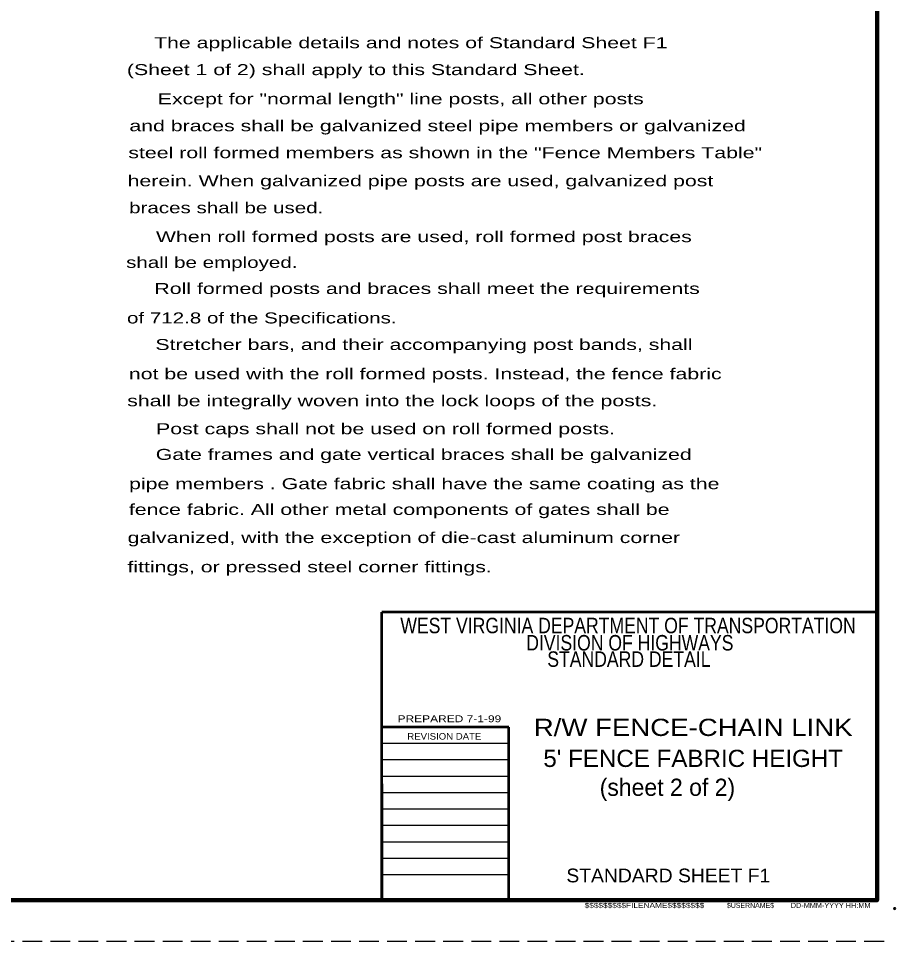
# Model space of a CAD drawing. Extents: x 36.5 to 71.8, y 27 to 49.
# Drawn here: x 61.18 to 71.81, y 27.04 to 38.22 of the extents above; entities that cross this region are included whole.
import ezdxf
from ezdxf.enums import TextEntityAlignment as Align

# ---------------------------------------------------------------- set-up
doc = ezdxf.new("R2010")
doc.units = 0
doc.header["$LTSCALE"] = 0.04
doc.header["$PDMODE"] = 32
doc.header["$PDSIZE"] = 0.02
doc.linetypes.add('LONG_DASHED', pattern=[7.5, 6, -1.5])
doc.layers.add('1', color=7, linetype='Continuous', lineweight=35)
doc.layers.add('3', color=7, linetype='Continuous', lineweight=13)

msp = doc.modelspace()

# ---------------------------------------------------------------- linework, layer by layer
at = {"layer": '1', "lineweight": 53}
for p, q in [((71.58467, 31.02817), (65.58467, 31.02817)), ((65.58467, 27.53833), (65.58467, 31.02817)), ((71.58467, 27.53833), (71.58467, 30.03733)), ((67.12258, 29.63733), (65.58467, 29.63733)), ((67.12258, 27.53833), (67.12258, 29.63733)), ((65.58467, 28.94833), (65.58467, 27.53833)), ((71.58467, 27.53833), (65.58467, 27.53833))]:
    msp.add_line(p, q, dxfattribs=at)
at = {"layer": '1', "lineweight": 25}
for p, q in [((67.12258, 29.43733), (65.58467, 29.43733)), ((67.12258, 29.23833), (65.58467, 29.23833)), ((67.12258, 29.03933), (65.58467, 29.03933)), ((67.12258, 28.84033), (65.58467, 28.84033)), ((67.12258, 28.64133), (65.58467, 28.64133)), ((67.12258, 28.44233), (65.58467, 28.44233)), ((67.12258, 28.24333), (65.58467, 28.24333)), ((67.12258, 28.04433), (65.58467, 28.04433)), ((67.12258, 27.84533), (65.58467, 27.84533))]:
    msp.add_line(p, q, dxfattribs=at)
at = {"layer": '1', "linetype": 'LONG_DASHED', "lineweight": 25}
msp.add_line((71.668, 27.03833), (36.468, 27.03833), dxfattribs=at)
at = {"layer": '1', "lineweight": 158}
msp.add_lwpolyline([(71.58467, 48.53833), (71.58467, 27.53833), (39.08467, 27.53833)], dxfattribs=at)
at = {"layer": '1'}
for p in [(71.58467, 27.53833), (71.79767, 27.43833)]:
    msp.add_point(p, dxfattribs=at)

# ---------------------------------------------------------------- texts
for s, height, width, p in [('WEST VIRGINIA DEPARTMENT OF TRANSPORTATION', 0.1875, 0.85, (68.56642, 30.77325)), ('DIVISION OF HIGHWAYS', 0.1875, 0.85, (68.58829, 30.56433)), ('STANDARD DETAIL', 0.1875, 0.85, (68.577, 30.36617)), (' PREPARED 7-1-99', 0.08333, 1.3, (66.38196, 29.69533)), ('  R/W FENCE-CHAIN LINK  ', 0.2083, 1.2, (69.35587, 29.52883)), (" 5' FENCE FABRIC HEIGHT ", 0.2083, 1.05, (69.35579, 29.1535)), ('STANDARD SHEET F1        ', 0.1667, 1.05, (69.31483, 27.75542))]:
    msp.add_text(s, height=height, dxfattribs=dict(at, width=width)).set_placement(p, align=Align.CENTER)
for s, height, width, p in [('REVISION DATE', 0.079, 1.1, (65.89175, 29.48467)), ('$$$$$$$$$FILENAME$$$$$$$$', 0.06, 1.25, (68.04042, 27.44658)), ('$USERNAME$', 0.06, 1.05, (69.7645, 27.44658)), ('DD-MMM-YYYY HH:MM', 0.06, 1.1, (70.53808, 27.44658))]:
    msp.add_text(s, height=height, dxfattribs=dict(at, width=width)).set_placement(p)
msp.add_text('     (sheet 2 of 2)     ', height=0.2083, dxfattribs=at).set_placement((69.04354, 28.80317), align=Align.CENTER)
at = {"layer": '3'}
for s, width, p in [('        The applicable details and notes of Standard Sheet F1 ', 1.45, (62.25008, 37.86142)), ('(Sheet 1 of 2) shall apply to this Standard Sheet.', 1.45, (62.4945, 37.53508)), ('        Except for "normal length" line posts, all other posts ', 1.45, (62.29517, 37.1815)), ('and braces shall be galvanized steel pipe members or galvanized', 1.45, (62.5245, 36.85517)), ('steel roll formed members as shown in the "Fence Members Table"', 1.45, (62.51183, 36.52883)), ('herein. When galvanized pipe posts are used, galvanized post', 1.45, (62.50325, 36.18833)), ('braces shall be used.', 1.4, (62.52142, 35.862)), ('        When roll formed posts are used, roll formed post braces', 1.45, (62.27317, 35.5115)), ('shall be employed.', 1.4, (62.485, 35.19992)), ('        Roll formed posts and braces shall meet the requirements ', 1.45, (62.25458, 34.88367)), ('of 712.8 of the Specifications.', 1.4, (62.49558, 34.52667)), ('        Stretcher bars, and their accompanying post bands, shall ', 1.45, (62.26633, 34.20492)), ('not be used with the roll formed posts. Instead, the fence fabric ', 1.45, (62.51867, 33.85)), ('shall be integrally woven into the lock loops of the posts.', 1.45, (62.4985, 33.52375)), ('        Post caps shall not be used on roll formed posts.', 1.45, (62.27467, 33.18433)), ('        Gate frames and gate vertical braces shall be galvanized', 1.45, (62.27092, 32.87342)), ('pipe members . Gate fabric shall have the same coating as the', 1.45, (62.52092, 32.51867)), ('fence fabric. All other metal components of gates shall be', 1.45, (62.51867, 32.20658)), ('galvanized, with the exception of die-cast aluminum corner', 1.45, (62.50317, 31.86592)), ('fittings, or pressed steel corner fittings.', 1.45, (62.50083, 31.51108))]:
    msp.add_text(s, height=0.133, dxfattribs=dict(at, width=width)).set_placement(p)

doc.saveas('drawing.dxf')
